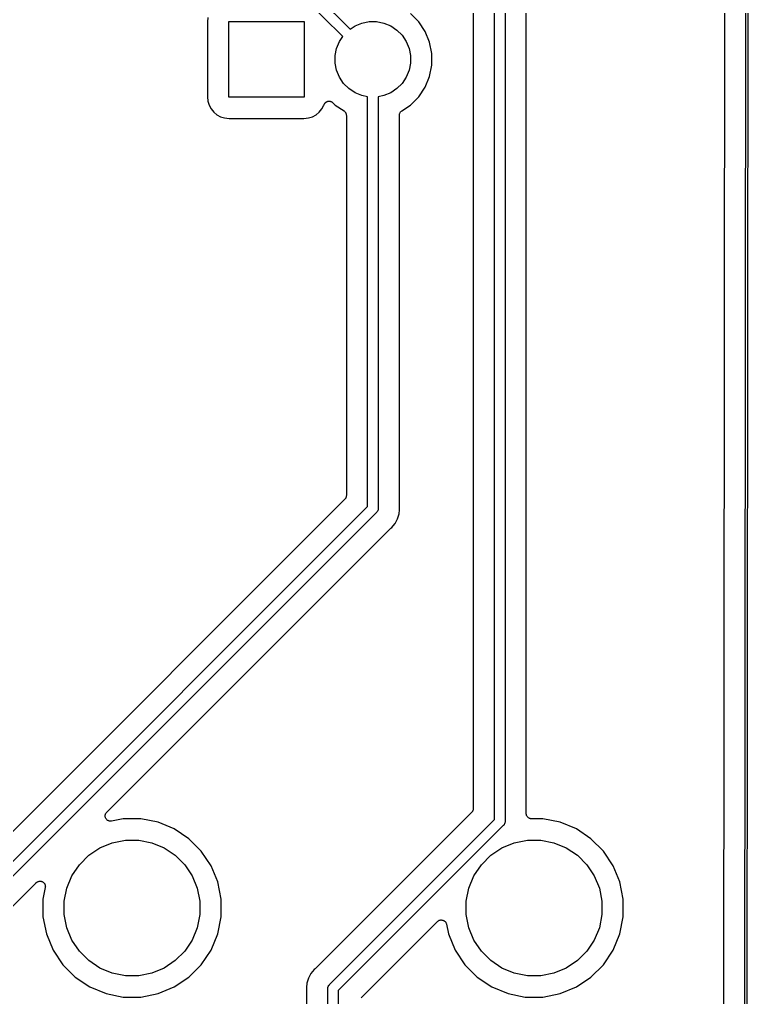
# Model space of a CAD drawing. Extents: x 20 to 116, y -135 to -20.
# Drawn here: x 98.57 to 116.03, y -103.94 to -80.59 of the extents above; entities that cross this region are included whole.
import ezdxf

# ---------------------------------------------------------------- set-up
doc = ezdxf.new("R2010")
doc.units = 0
doc.layers.add('BLACK', color=7, linetype='CONTINUOUS')

msp = doc.modelspace()

# ---------------------------------------------------------------- linework, layer by layer
at = {"layer": 'BLACK', "linetype": 'Continuous'}
for p, q in [((115.86, -134.975), (115.975, -20.025)), ((116.025, -20.0012), (115.91, -134.999)), ((115.466, -20.6601), (115.353, -134.34)), ((109.915, -99.6946), (109.915, -75.2718)), ((110.165, -75.2261), (110.165, -99.7403)), ((110.673, -99.55), (110.673, -75.2573)), ((101.225, -75.5782), (106.467, -80.8203)), ((106.29, -80.9971), (101.016, -75.7227)), ((109.407, -77.1505), (109.407, -99.4316)), ((103.069, -80.5404), (103.059, -80.6462)), ((108.104, -80.6425), (107.908, -80.4463)), ((103.059, -80.6462), (103.059, -82.4338)), ((103.57, -82.44), (103.57, -80.64)), ((103.57, -80.64), (105.37, -80.64)), ((105.37, -80.64), (105.37, -82.44)), ((106.467, -80.8203), (106.584, -80.7424)), ((106.584, -80.7424), (106.747, -80.6746)), ((106.747, -80.6746), (106.921, -80.64)), ((106.921, -80.64), (107.099, -80.64)), ((107.099, -80.64), (107.273, -80.6746)), ((107.273, -80.6746), (107.436, -80.7424)), ((107.436, -80.7424), (107.584, -80.8409)), ((108.258, -80.8731), (108.104, -80.6425)), ((106.212, -81.1137), (106.29, -80.9971)), ((107.584, -80.8409), (107.709, -80.9663)), ((107.709, -80.9663), (107.808, -81.1137)), ((108.364, -81.1293), (108.258, -80.8731)), ((106.145, -81.2775), (106.212, -81.1137)), ((107.808, -81.1137), (107.875, -81.2775)), ((108.418, -81.4013), (108.364, -81.1293)), ((106.11, -81.4514), (106.145, -81.2775)), ((106.11, -81.6286), (106.11, -81.4514)), ((107.875, -81.2775), (107.91, -81.4514)), ((107.91, -81.4514), (107.91, -81.6286)), ((108.418, -81.6787), (108.418, -81.4013)), ((106.145, -81.8025), (106.11, -81.6286)), ((107.91, -81.6286), (107.875, -81.8025)), ((108.364, -81.9507), (108.418, -81.6787)), ((106.212, -81.9663), (106.145, -81.8025)), ((107.875, -81.8025), (107.808, -81.9663)), ((108.258, -82.2069), (108.364, -81.9507)), ((106.311, -82.1137), (106.212, -81.9663)), ((106.436, -82.2391), (106.311, -82.1137)), ((107.709, -82.1137), (107.584, -82.2391)), ((107.808, -81.9663), (107.709, -82.1137)), ((106.584, -82.3376), (106.436, -82.2391)), ((106.747, -82.4054), (106.584, -82.3376)), ((106.885, -82.4328), (106.747, -82.4054)), ((107.273, -82.4054), (107.135, -82.4328)), ((107.436, -82.3376), (107.273, -82.4054)), ((107.584, -82.2391), (107.436, -82.3376)), ((108.104, -82.4375), (108.258, -82.2069)), ((103.059, -82.4338), (103.069, -82.5396)), ((103.069, -82.5396), (103.098, -82.6353)), ((103.098, -82.6353), (103.146, -82.7236)), ((105.37, -82.44), (103.57, -82.44)), ((105.794, -82.7236), (105.842, -82.6353)), ((105.842, -82.6353), (105.844, -82.629)), ((105.844, -82.6273), (105.846, -82.6219)), ((105.844, -82.629), (105.844, -82.6273)), ((105.846, -82.6219), (105.848, -82.6162)), ((105.848, -82.6162), (105.851, -82.6105)), ((105.851, -82.6105), (105.854, -82.6045)), ((105.854, -82.6045), (105.857, -82.5997)), ((105.857, -82.5997), (105.86, -82.5945)), ((105.86, -82.5945), (105.864, -82.5895)), ((105.864, -82.5895), (105.868, -82.5841)), ((105.868, -82.5841), (105.872, -82.58)), ((105.872, -82.58), (105.876, -82.5754)), ((105.876, -82.5754), (105.881, -82.5713)), ((105.881, -82.5713), (105.886, -82.5668)), ((105.886, -82.5668), (105.891, -82.5636)), ((105.891, -82.5636), (105.895, -82.5598)), ((105.895, -82.5598), (105.901, -82.5568)), ((105.901, -82.5568), (105.906, -82.5532)), ((105.906, -82.5532), (105.912, -82.551)), ((105.912, -82.551), (105.917, -82.5483)), ((105.917, -82.5483), (105.923, -82.5464)), ((105.923, -82.5464), (105.929, -82.544)), ((105.929, -82.544), (105.935, -82.5429)), ((105.935, -82.5429), (105.941, -82.5412)), ((105.941, -82.5412), (105.947, -82.5406)), ((105.947, -82.5406), (105.954, -82.5394)), ((105.954, -82.5394), (105.96, -82.5394)), ((105.96, -82.5394), (105.965, -82.5389)), ((105.965, -82.5389), (105.972, -82.5395)), ((105.972, -82.5395), (105.979, -82.5396)), ((105.979, -82.5396), (105.984, -82.5408)), ((105.984, -82.5408), (105.99, -82.5414)), ((105.99, -82.5414), (105.996, -82.5433)), ((105.996, -82.5433), (106.003, -82.5446)), ((106.003, -82.5446), (106.008, -82.5469)), ((106.008, -82.5469), (106.014, -82.5486)), ((106.014, -82.5486), (106.02, -82.5517)), ((106.02, -82.5517), (106.026, -82.5542)), ((106.026, -82.5542), (106.031, -82.5575)), ((106.031, -82.5575), (106.036, -82.5603)), ((106.036, -82.5603), (106.041, -82.5645)), ((106.041, -82.5645), (106.046, -82.5681)), ((106.046, -82.5681), (106.05, -82.5723)), ((106.05, -82.5723), (106.055, -82.5761)), ((106.055, -82.5761), (106.112, -82.6337)), ((106.112, -82.6337), (106.321, -82.7727)), ((106.885, -92.2182), (106.885, -82.4328)), ((107.135, -82.4328), (107.135, -92.2639)), ((107.699, -82.7727), (107.908, -82.6337)), ((107.908, -82.6337), (108.104, -82.4375)), ((103.146, -82.7236), (103.209, -82.8009)), ((103.209, -82.8009), (103.286, -82.8644)), ((103.286, -82.8644), (103.375, -82.9116)), ((105.565, -82.9116), (105.654, -82.8644)), ((105.654, -82.8644), (105.731, -82.8009)), ((105.731, -82.8009), (105.794, -82.7236)), ((106.321, -82.7727), (106.321, -82.773)), ((106.321, -82.773), (106.321, -82.773)), ((106.321, -82.773), (106.321, -82.773)), ((106.321, -82.773), (106.322, -82.7737)), ((106.322, -82.7737), (106.331, -82.7813)), ((106.331, -82.7813), (106.34, -82.7888)), ((106.34, -82.7888), (106.341, -82.7893)), ((106.341, -82.7893), (106.341, -82.7897)), ((106.341, -82.7897), (106.348, -82.7989)), ((106.348, -82.7989), (106.356, -82.808)), ((106.356, -82.808), (106.356, -82.8086)), ((106.356, -82.8086), (106.356, -82.8091)), ((106.356, -82.8091), (106.362, -82.8195)), ((106.362, -82.8195), (106.367, -82.8299)), ((106.367, -82.8299), (106.368, -82.8305)), ((106.368, -82.8305), (106.368, -82.831)), ((106.368, -82.831), (106.371, -82.8423)), ((106.371, -82.8423), (106.375, -82.8536)), ((106.375, -82.8536), (106.375, -82.8543)), ((106.375, -82.8543), (106.375, -82.8548)), ((106.375, -82.8548), (106.376, -82.8666)), ((106.376, -82.8666), (106.377, -82.8783)), ((106.377, -82.8783), (106.377, -91.9552)), ((107.643, -82.8765), (107.644, -82.8648)), ((107.643, -82.8777), (107.643, -82.8765)), ((107.643, -82.8778), (107.643, -82.8777)), ((107.643, -82.8783), (107.643, -82.8778)), ((107.643, -82.8778), (107.643, -82.8778)), ((107.643, -92.2327), (107.643, -82.8783)), ((107.644, -82.8648), (107.646, -82.8531)), ((107.646, -82.8519), (107.649, -82.8407)), ((107.646, -82.8525), (107.646, -82.8519)), ((107.646, -82.8531), (107.646, -82.8525)), ((107.649, -82.8407), (107.653, -82.8294)), ((107.653, -82.8283), (107.659, -82.8179)), ((107.653, -82.8289), (107.653, -82.8283)), ((107.653, -82.8294), (107.653, -82.8289)), ((107.659, -82.8179), (107.665, -82.8076)), ((107.665, -82.8066), (107.673, -82.7975)), ((107.665, -82.8071), (107.665, -82.8066)), ((107.665, -82.8076), (107.665, -82.8071)), ((107.673, -82.7975), (107.68, -82.7884)), ((107.68, -82.7884), (107.681, -82.788)), ((107.681, -82.7876), (107.69, -82.7802)), ((107.681, -82.788), (107.681, -82.7876)), ((107.69, -82.7802), (107.699, -82.7727)), ((103.375, -82.9116), (103.47, -82.9406)), ((103.47, -82.9406), (103.576, -82.9511)), ((103.576, -82.9511), (105.364, -82.9511)), ((105.364, -82.9511), (105.47, -82.9406)), ((105.47, -82.9406), (105.565, -82.9116)), ((106.367, -92.0052), (106.361, -92.0155)), ((106.371, -91.9928), (106.367, -92.004)), ((106.367, -92.004), (106.367, -92.0046)), ((106.367, -92.0046), (106.367, -92.0052)), ((106.374, -91.9816), (106.371, -91.9928)), ((106.376, -91.9686), (106.374, -91.9803)), ((106.374, -91.9803), (106.374, -91.9809)), ((106.374, -91.9809), (106.374, -91.9816)), ((106.377, -91.957), (106.376, -91.9686)), ((106.377, -91.9552), (106.377, -91.9556)), ((106.377, -91.9556), (106.377, -91.9556)), ((106.377, -91.9556), (106.377, -91.9557)), ((106.377, -91.9557), (106.377, -91.957)), ((106.34, -92.045), (95.355, -103.03)), ((95.5282, -103.575), (106.885, -92.2182)), ((106.347, -92.0359), (106.34, -92.045)), ((106.355, -92.0269), (106.347, -92.0359)), ((106.356, -92.0258), (106.355, -92.0264)), ((106.355, -92.0264), (106.355, -92.0269)), ((106.361, -92.0155), (106.356, -92.0258)), ((107.644, -92.238), (107.643, -92.2327)), ((107.643, -92.2434), (107.644, -92.238)), ((107.094, -92.3627), (95.6727, -103.784)), ((107.099, -92.3588), (107.094, -92.3627)), ((107.103, -92.3535), (107.099, -92.3588)), ((107.114, -92.3398), (107.103, -92.3535)), ((107.126, -92.3181), (107.114, -92.3398)), ((107.133, -92.2945), (107.126, -92.3181)), ((107.135, -92.2761), (107.133, -92.2945)), ((107.135, -92.2639), (107.136, -92.27)), ((107.136, -92.27), (107.135, -92.2761)), ((107.135, -92.2761), (107.135, -92.2761)), ((107.599, -92.5104), (107.634, -92.3941)), ((107.634, -92.3941), (107.644, -92.2949)), ((107.644, -92.2451), (107.643, -92.2434)), ((107.646, -92.27), (107.644, -92.2451)), ((107.644, -92.2949), (107.646, -92.27)), ((107.644, -92.2949), (107.644, -92.2949)), ((107.46, -92.7198), (107.492, -92.6805)), ((107.492, -92.6804), (107.539, -92.6234)), ((107.492, -92.6805), (107.492, -92.6804)), ((107.539, -92.6234), (107.598, -92.5134)), ((107.598, -92.5134), (107.599, -92.5104)), ((100.657, -99.5181), (107.431, -92.744)), ((107.431, -92.744), (107.432, -92.7428)), ((107.432, -92.7428), (107.437, -92.7394)), ((107.437, -92.7394), (107.44, -92.7356)), ((107.44, -92.7356), (107.46, -92.7198)), ((109.401, -99.4692), (109.397, -99.4804)), ((109.404, -99.458), (109.401, -99.4692)), ((109.406, -99.445), (109.404, -99.4567)), ((109.404, -99.4567), (109.404, -99.4573)), ((109.404, -99.4573), (109.404, -99.458)), ((109.407, -99.4334), (109.406, -99.445)), ((109.407, -99.4316), (109.407, -99.432)), ((109.407, -99.432), (109.407, -99.432)), ((109.407, -99.432), (109.407, -99.4321)), ((109.407, -99.4321), (109.407, -99.4334)), ((100.62, -99.6071), (100.621, -99.5948)), ((100.62, -99.6073), (100.62, -99.6071)), ((100.62, -99.6074), (100.62, -99.6073)), ((100.621, -99.6193), (100.62, -99.6074)), ((100.621, -99.5948), (100.622, -99.5828)), ((100.622, -99.6318), (100.621, -99.6193)), ((100.622, -99.5825), (100.626, -99.5705)), ((100.622, -99.5826), (100.622, -99.5825)), ((100.622, -99.5828), (100.622, -99.5826)), ((100.622, -99.6319), (100.622, -99.6318)), ((100.622, -99.6321), (100.622, -99.6319)), ((100.626, -99.6438), (100.622, -99.6321)), ((100.626, -99.5705), (100.63, -99.5591)), ((100.629, -99.6556), (100.626, -99.6438)), ((100.629, -99.6557), (100.629, -99.6556)), ((100.629, -99.6559), (100.629, -99.6557)), ((100.635, -99.6669), (100.629, -99.6559)), ((100.63, -99.5588), (100.636, -99.5478)), ((100.63, -99.5589), (100.63, -99.5588)), ((100.63, -99.5591), (100.63, -99.5589)), ((100.641, -99.6775), (100.635, -99.6669)), ((100.636, -99.5478), (100.641, -99.5372)), ((100.641, -99.5371), (100.642, -99.537)), ((100.641, -99.5372), (100.641, -99.5371)), ((100.641, -99.6776), (100.641, -99.6775)), ((100.641, -99.6778), (100.641, -99.6776)), ((100.649, -99.6874), (100.641, -99.6778)), ((100.642, -99.537), (100.649, -99.5276)), ((100.649, -99.5276), (100.657, -99.5181)), ((100.656, -99.6968), (100.649, -99.6874)), ((100.656, -99.6969), (100.656, -99.6968)), ((100.656, -99.6971), (100.656, -99.6969)), ((100.666, -99.7048), (100.656, -99.6971)), ((100.675, -99.7127), (100.666, -99.7048)), ((101.05, -99.677), (100.772, -99.7324)), ((101.47, -99.677), (101.05, -99.677)), ((101.881, -99.7588), (101.47, -99.677)), ((109.37, -99.5214), (105.639, -103.252)), ((105.976, -103.634), (109.915, -99.6946)), ((109.377, -99.5123), (109.37, -99.5214)), ((109.385, -99.5033), (109.377, -99.5123)), ((109.386, -99.5022), (109.385, -99.5028)), ((109.385, -99.5028), (109.385, -99.5033)), ((109.391, -99.4919), (109.386, -99.5022)), ((109.397, -99.4816), (109.391, -99.4919)), ((109.397, -99.4804), (109.397, -99.481)), ((109.397, -99.481), (109.397, -99.4816)), ((110.674, -99.5619), (110.673, -99.55)), ((110.675, -99.5738), (110.674, -99.5619)), ((110.675, -99.5742), (110.675, -99.5738)), ((110.675, -99.5747), (110.675, -99.5742)), ((110.679, -99.5861), (110.675, -99.5747)), ((110.682, -99.5976), (110.679, -99.5861)), ((110.682, -99.598), (110.682, -99.5976)), ((110.683, -99.5984), (110.682, -99.598)), ((110.688, -99.6089), (110.683, -99.5984)), ((110.694, -99.6195), (110.688, -99.6089)), ((110.694, -99.6199), (110.694, -99.6195)), ((110.694, -99.6203), (110.694, -99.6199)), ((110.702, -99.6295), (110.694, -99.6203)), ((110.709, -99.6389), (110.702, -99.6295)), ((110.71, -99.6391), (110.709, -99.6389)), ((110.71, -99.6395), (110.71, -99.6391)), ((110.719, -99.6471), (110.71, -99.6395)), ((110.728, -99.6548), (110.719, -99.6471)), ((110.729, -99.655), (110.728, -99.6548)), ((110.729, -99.6553), (110.729, -99.655)), ((110.74, -99.661), (110.729, -99.6553)), ((110.75, -99.6667), (110.74, -99.661)), ((110.75, -99.6669), (110.75, -99.6667)), ((110.751, -99.6671), (110.75, -99.6669)), ((110.762, -99.6706), (110.751, -99.6671)), ((110.774, -99.6742), (110.762, -99.6706)), ((110.774, -99.6743), (110.774, -99.6742)), ((110.774, -99.6744), (110.774, -99.6743)), ((110.786, -99.6757), (110.774, -99.6744)), ((110.798, -99.677), (110.786, -99.6757)), ((110.799, -99.677), (110.798, -99.677)), ((110.8, -99.677), (110.799, -99.677)), ((110.799, -99.677), (110.799, -99.677)), ((110.799, -99.677), (110.799, -99.677)), ((111.07, -99.677), (110.8, -99.677)), ((111.481, -99.7588), (111.07, -99.677)), ((100.675, -99.7128), (100.675, -99.7127)), ((100.676, -99.7129), (100.675, -99.7128)), ((100.686, -99.7188), (100.676, -99.7129)), ((100.697, -99.7247), (100.686, -99.7188)), ((100.697, -99.7248), (100.697, -99.7247)), ((100.697, -99.7247), (100.697, -99.7247)), ((100.709, -99.7284), (100.697, -99.7248)), ((100.721, -99.7321), (100.709, -99.7284)), ((100.721, -99.7322), (100.721, -99.7321)), ((100.721, -99.7321), (100.721, -99.7321)), ((100.733, -99.7335), (100.721, -99.7322)), ((100.745, -99.7349), (100.733, -99.7335)), ((100.746, -99.7349), (100.745, -99.7349)), ((100.745, -99.7349), (100.745, -99.7349)), ((100.758, -99.7338), (100.746, -99.7349)), ((100.77, -99.7328), (100.758, -99.7338)), ((100.772, -99.7324), (100.77, -99.7327)), ((100.77, -99.7327), (100.77, -99.7327)), ((100.77, -99.7327), (100.77, -99.7327)), ((100.77, -99.7327), (100.77, -99.7328)), ((102.268, -99.9192), (101.881, -99.7588)), ((102.617, -100.152), (102.268, -99.9192)), ((110.124, -99.8391), (106.185, -103.778)), ((110.129, -99.8352), (110.124, -99.8391)), ((110.133, -99.8305), (110.129, -99.8352)), ((110.144, -99.8162), (110.133, -99.8304)), ((110.133, -99.8304), (110.133, -99.8305)), ((110.146, -99.814), (110.144, -99.8162)), ((110.156, -99.7945), (110.146, -99.814)), ((110.163, -99.7709), (110.156, -99.7945)), ((110.165, -99.7525), (110.163, -99.7709)), ((110.165, -99.7403), (110.166, -99.7464)), ((110.166, -99.7464), (110.165, -99.7525)), ((110.165, -99.7525), (110.165, -99.7525)), ((111.868, -99.9192), (111.481, -99.7588)), ((112.217, -100.152), (111.868, -99.9192)), ((102.913, -100.448), (102.617, -100.152)), ((112.513, -100.448), (112.217, -100.152)), ((100.227, -100.547), (100.493, -100.369)), ((100.493, -100.369), (100.787, -100.247)), ((100.787, -100.247), (101.1, -100.185)), ((101.1, -100.185), (101.42, -100.185)), ((101.42, -100.185), (101.733, -100.247)), ((101.733, -100.247), (102.027, -100.369)), ((102.027, -100.369), (102.293, -100.547)), ((109.827, -100.547), (110.093, -100.369)), ((110.093, -100.369), (110.387, -100.247)), ((110.387, -100.247), (110.7, -100.185)), ((110.7, -100.185), (111.02, -100.185)), ((111.02, -100.185), (111.333, -100.247)), ((111.333, -100.247), (111.627, -100.369)), ((111.627, -100.369), (111.893, -100.547)), ((100.002, -100.772), (100.227, -100.547)), ((102.293, -100.547), (102.518, -100.772)), ((103.146, -100.797), (102.913, -100.448)), ((109.602, -100.772), (109.827, -100.547)), ((111.893, -100.547), (112.118, -100.772)), ((112.746, -100.797), (112.513, -100.448)), ((99.8244, -101.038), (100.002, -100.772)), ((102.518, -100.772), (102.696, -101.038)), ((103.306, -101.184), (103.146, -100.797)), ((109.424, -101.038), (109.602, -100.772)), ((112.118, -100.772), (112.296, -101.038)), ((112.906, -101.184), (112.746, -100.797)), ((99.7023, -101.332), (99.8244, -101.038)), ((102.696, -101.038), (102.818, -101.332)), ((109.302, -101.332), (109.424, -101.038)), ((112.296, -101.038), (112.418, -101.332)), ((96.055, -104.12), (98.9731, -101.202)), ((98.9731, -101.202), (98.9741, -101.201)), ((98.9741, -101.201), (98.9741, -101.201)), ((98.9741, -101.201), (98.9741, -101.201)), ((98.9741, -101.201), (98.9743, -101.201)), ((98.9743, -101.201), (98.9839, -101.193)), ((98.9839, -101.193), (98.9934, -101.186)), ((98.9934, -101.186), (98.9936, -101.186)), ((98.9936, -101.186), (98.9937, -101.185)), ((98.9937, -101.185), (99.0044, -101.18)), ((99.0044, -101.18), (99.0154, -101.174)), ((99.0154, -101.174), (99.0156, -101.174)), ((99.0156, -101.174), (99.0157, -101.174)), ((99.0157, -101.174), (99.0272, -101.171)), ((99.0272, -101.171), (99.0392, -101.167)), ((99.0392, -101.167), (99.0394, -101.167)), ((99.0394, -101.167), (99.0395, -101.167)), ((99.0395, -101.167), (99.0516, -101.166)), ((99.0516, -101.166), (99.0639, -101.165)), ((99.0639, -101.165), (99.064, -101.165)), ((99.064, -101.165), (99.0642, -101.165)), ((99.0642, -101.165), (99.0763, -101.166)), ((99.0763, -101.166), (99.0885, -101.168)), ((99.0885, -101.168), (99.0887, -101.168)), ((99.0887, -101.168), (99.0888, -101.168)), ((99.0888, -101.168), (99.1002, -101.171)), ((99.1002, -101.171), (99.1122, -101.175)), ((99.1122, -101.175), (99.1123, -101.175)), ((99.1123, -101.175), (99.1125, -101.175)), ((99.1125, -101.175), (99.1227, -101.181)), ((99.1227, -101.181), (99.134, -101.187)), ((99.1874, -101.317), (99.132, -101.595)), ((99.134, -101.187), (99.1341, -101.187)), ((99.1341, -101.187), (99.1343, -101.187)), ((99.1343, -101.187), (99.1432, -101.194)), ((99.1432, -101.194), (99.1531, -101.203)), ((99.1531, -101.203), (99.1532, -101.203)), ((99.1532, -101.203), (99.1533, -101.203)), ((99.1533, -101.203), (99.1607, -101.212)), ((99.1607, -101.212), (99.1687, -101.222)), ((99.1687, -101.222), (99.1688, -101.222)), ((99.1688, -101.222), (99.1689, -101.222)), ((99.1689, -101.222), (99.1744, -101.232)), ((99.1744, -101.232), (99.1803, -101.244)), ((99.1803, -101.244), (99.1804, -101.244)), ((99.1804, -101.244), (99.1805, -101.244)), ((99.1805, -101.244), (99.1838, -101.255)), ((99.1838, -101.255), (99.1875, -101.267)), ((99.1887, -101.304), (99.1874, -101.317)), ((99.1875, -101.267), (99.1875, -101.268)), ((99.1875, -101.268), (99.1875, -101.268)), ((99.1875, -101.268), (99.1887, -101.28)), ((99.1887, -101.28), (99.1899, -101.292)), ((99.1899, -101.292), (99.1887, -101.304)), ((99.1899, -101.292), (99.1899, -101.292)), ((99.1899, -101.292), (99.1899, -101.292)), ((99.64, -101.645), (99.7023, -101.332)), ((102.818, -101.332), (102.88, -101.645)), ((103.388, -101.595), (103.306, -101.184)), ((109.24, -101.645), (109.302, -101.332)), ((112.418, -101.332), (112.48, -101.645)), ((112.988, -101.595), (112.906, -101.184)), ((99.132, -101.595), (99.132, -102.015)), ((99.64, -101.965), (99.64, -101.645)), ((102.88, -101.645), (102.88, -101.965)), ((103.388, -102.015), (103.388, -101.595)), ((109.24, -101.965), (109.24, -101.645)), ((112.48, -101.645), (112.48, -101.965)), ((112.988, -102.015), (112.988, -101.595)), ((99.132, -102.015), (99.2138, -102.426)), ((99.7023, -102.278), (99.64, -101.965)), ((102.88, -101.965), (102.818, -102.278)), ((103.306, -102.426), (103.388, -102.015)), ((109.302, -102.278), (109.24, -101.965)), ((112.48, -101.965), (112.418, -102.278)), ((112.906, -102.426), (112.988, -102.015)), ((99.8244, -102.572), (99.7023, -102.278)), ((102.818, -102.278), (102.696, -102.572)), ((106.73, -103.951), (108.553, -102.128)), ((108.553, -102.128), (108.554, -102.128)), ((108.554, -102.127), (108.564, -102.119)), ((108.554, -102.128), (108.554, -102.127)), ((108.554, -102.128), (108.554, -102.128)), ((108.554, -102.128), (108.554, -102.128)), ((108.564, -102.119), (108.573, -102.112)), ((108.573, -102.112), (108.574, -102.112)), ((108.574, -102.112), (108.585, -102.106)), ((108.574, -102.112), (108.574, -102.112)), ((108.585, -102.106), (108.595, -102.1)), ((108.595, -102.1), (108.596, -102.1)), ((108.596, -102.1), (108.608, -102.097)), ((108.596, -102.1), (108.596, -102.1)), ((108.608, -102.097), (108.619, -102.093)), ((108.619, -102.093), (108.619, -102.093)), ((108.619, -102.093), (108.62, -102.093)), ((108.62, -102.093), (108.632, -102.092)), ((108.632, -102.092), (108.644, -102.091)), ((108.644, -102.091), (108.644, -102.091)), ((108.644, -102.091), (108.644, -102.091)), ((108.644, -102.091), (108.656, -102.093)), ((108.656, -102.093), (108.668, -102.094)), ((108.668, -102.094), (108.669, -102.094)), ((108.669, -102.094), (108.669, -102.094)), ((108.669, -102.094), (108.681, -102.097)), ((108.681, -102.097), (108.692, -102.101)), ((108.692, -102.101), (108.692, -102.101)), ((108.692, -102.101), (108.693, -102.101)), ((108.693, -102.101), (108.703, -102.107)), ((108.703, -102.107), (108.714, -102.113)), ((108.714, -102.113), (108.714, -102.113)), ((108.714, -102.113), (108.714, -102.113)), ((108.714, -102.113), (108.724, -102.121)), ((108.724, -102.121), (108.733, -102.129)), ((108.733, -102.129), (108.733, -102.129)), ((108.733, -102.129), (108.733, -102.129)), ((108.733, -102.129), (108.741, -102.139)), ((108.741, -102.139), (108.749, -102.148)), ((108.749, -102.148), (108.749, -102.148)), ((108.749, -102.148), (108.749, -102.148)), ((108.749, -102.148), (108.755, -102.159)), ((108.755, -102.159), (108.76, -102.17)), ((108.76, -102.17), (108.76, -102.17)), ((108.76, -102.17), (108.761, -102.17)), ((108.761, -102.17), (108.764, -102.182)), ((108.764, -102.182), (108.768, -102.193)), ((108.768, -102.193), (108.814, -102.426)), ((109.424, -102.572), (109.302, -102.278)), ((112.418, -102.278), (112.296, -102.572)), ((99.2138, -102.426), (99.3742, -102.813)), ((103.146, -102.813), (103.306, -102.426)), ((108.814, -102.426), (108.974, -102.813)), ((112.746, -102.813), (112.906, -102.426)), ((100.002, -102.838), (99.8244, -102.572)), ((102.696, -102.572), (102.518, -102.838)), ((109.602, -102.838), (109.424, -102.572)), ((112.296, -102.572), (112.118, -102.838)), ((99.3742, -102.813), (99.6071, -103.162)), ((100.227, -103.063), (100.002, -102.838)), ((102.518, -102.838), (102.293, -103.063)), ((102.913, -103.162), (103.146, -102.813)), ((108.974, -102.813), (109.207, -103.162)), ((109.827, -103.063), (109.602, -102.838)), ((112.118, -102.838), (111.893, -103.063)), ((112.513, -103.162), (112.746, -102.813)), ((99.6071, -103.162), (99.9035, -103.458)), ((100.493, -103.241), (100.227, -103.063)), ((102.293, -103.063), (102.027, -103.241)), ((102.617, -103.458), (102.913, -103.162)), ((109.207, -103.162), (109.503, -103.458)), ((110.093, -103.241), (109.827, -103.063)), ((111.893, -103.063), (111.627, -103.241)), ((112.217, -103.458), (112.513, -103.162)), ((100.787, -103.363), (100.493, -103.241)), ((101.1, -103.425), (100.787, -103.363)), ((101.42, -103.425), (101.1, -103.425)), ((101.733, -103.363), (101.42, -103.425)), ((102.027, -103.241), (101.733, -103.363)), ((105.531, -103.373), (105.481, -103.468)), ((105.572, -103.323), (105.531, -103.373)), ((105.61, -103.277), (105.572, -103.323)), ((105.572, -103.323), (105.572, -103.323)), ((105.63, -103.261), (105.61, -103.277)), ((105.633, -103.257), (105.63, -103.261)), ((105.638, -103.254), (105.633, -103.257)), ((105.639, -103.252), (105.638, -103.254)), ((110.387, -103.363), (110.093, -103.241)), ((110.7, -103.425), (110.387, -103.363)), ((111.02, -103.425), (110.7, -103.425)), ((111.333, -103.363), (111.02, -103.425)), ((111.627, -103.241), (111.333, -103.363)), ((99.9035, -103.458), (100.252, -103.691)), ((102.268, -103.691), (102.617, -103.458)), ((105.436, -103.602), (105.426, -103.702)), ((105.472, -103.483), (105.436, -103.602)), ((105.481, -103.468), (105.472, -103.483)), ((105.481, -103.468), (105.481, -103.468)), ((105.937, -103.702), (105.944, -103.678)), ((105.944, -103.678), (105.956, -103.657)), ((105.956, -103.657), (105.971, -103.638)), ((105.971, -103.638), (105.976, -103.634)), ((109.503, -103.458), (109.852, -103.691)), ((111.868, -103.691), (112.217, -103.458)), ((100.252, -103.691), (100.639, -103.851)), ((100.639, -103.851), (101.05, -103.933)), ((101.47, -103.933), (101.881, -103.851)), ((101.881, -103.851), (102.268, -103.691)), ((105.426, -103.702), (105.424, -103.726)), ((105.424, -103.726), (105.426, -103.751)), ((105.426, -103.702), (105.426, -103.702)), ((105.426, -103.751), (105.427, -103.753)), ((105.427, -103.753), (105.426, -103.758)), ((105.426, -103.758), (105.427, -103.764)), ((105.427, -103.764), (105.427, -107.967)), ((105.934, -103.726), (105.935, -103.72)), ((105.935, -103.733), (105.934, -103.726)), ((105.935, -103.72), (105.937, -103.702)), ((105.935, -103.72), (105.935, -103.72)), ((105.935, -108.412), (105.935, -103.733)), ((106.185, -103.778), (106.185, -108.412)), ((109.852, -103.691), (110.239, -103.851)), ((110.239, -103.851), (110.65, -103.933)), ((111.07, -103.933), (111.481, -103.851)), ((111.481, -103.851), (111.868, -103.691)), ((101.05, -103.933), (101.47, -103.933)), ((110.65, -103.933), (111.07, -103.933))]:
    msp.add_line(p, q, dxfattribs=at)

doc.saveas('drawing.dxf')
